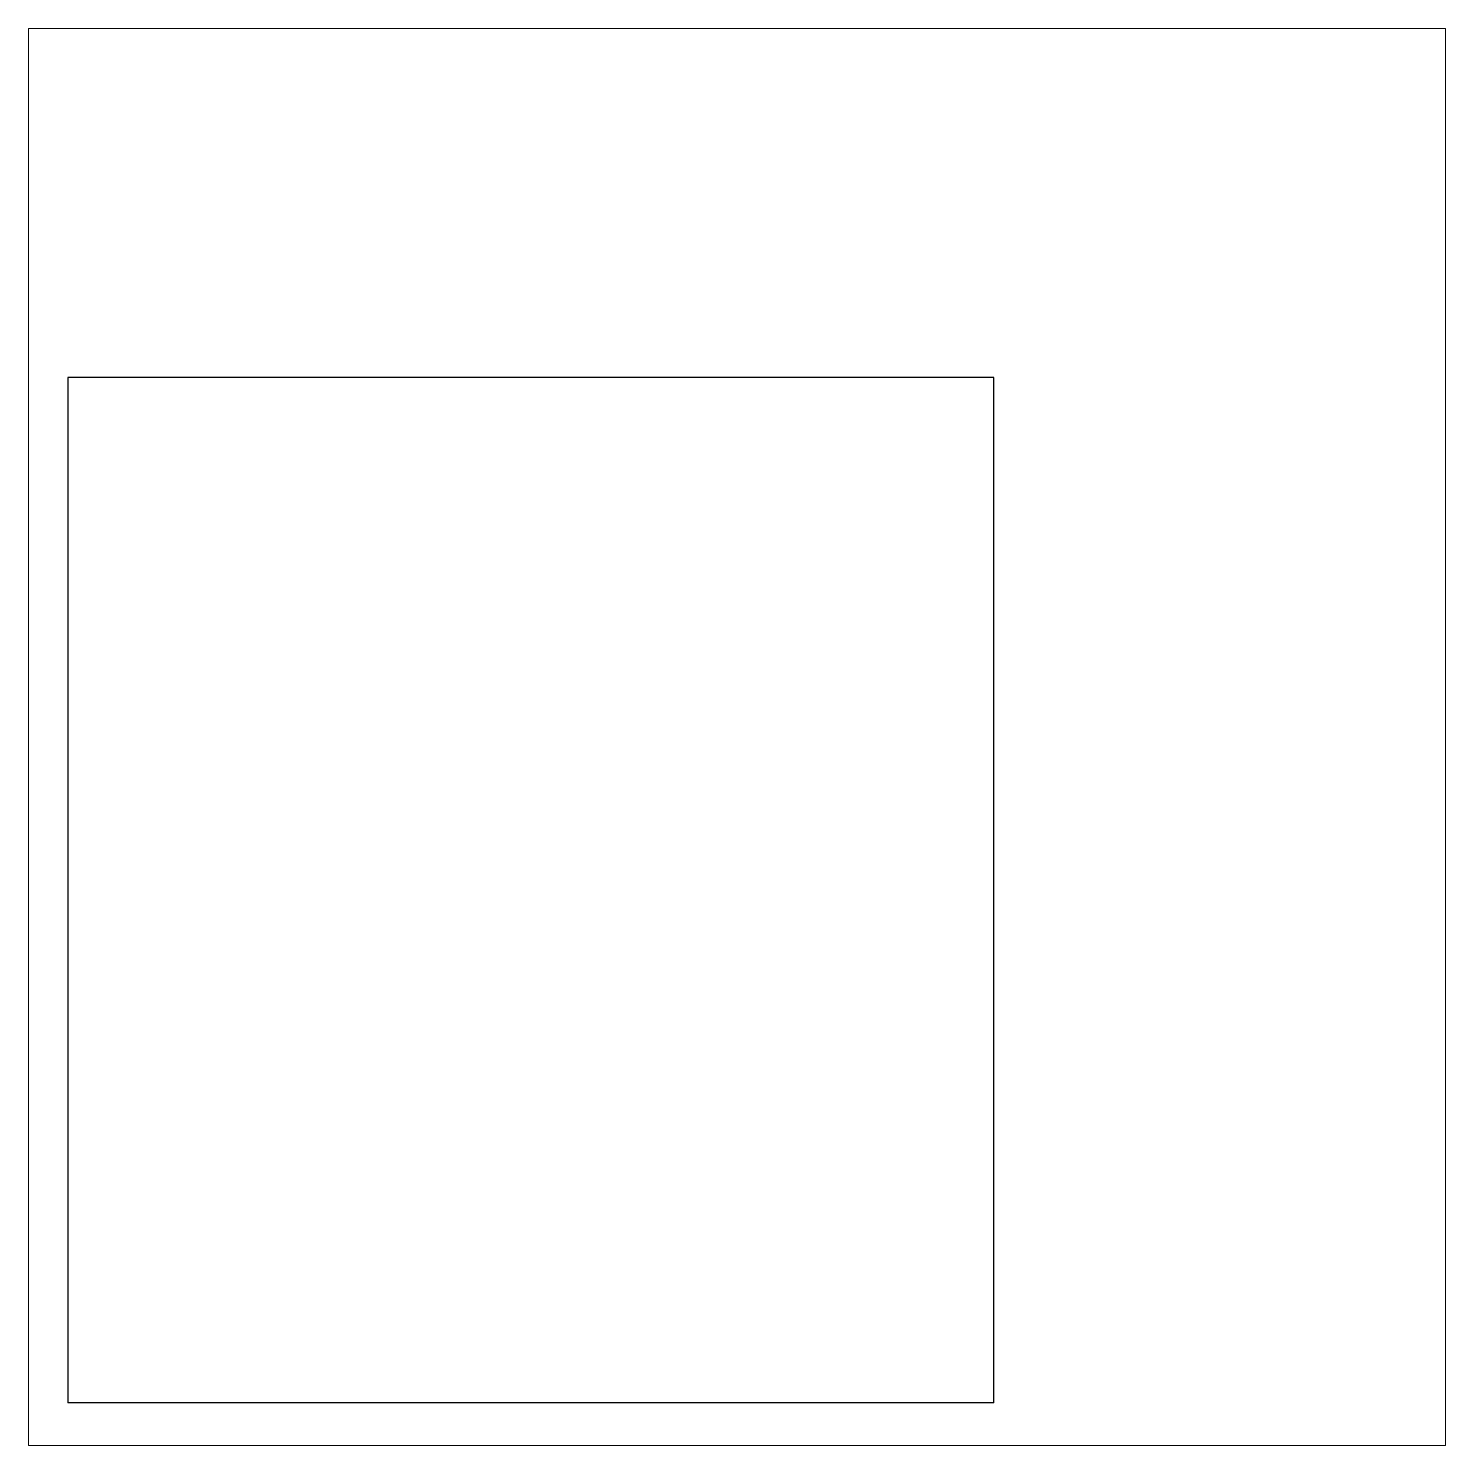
# Model space of a CAD drawing. Header units: millimetres. Extents: x 0 to 600, y 0 to 600.
import ezdxf

# ---------------------------------------------------------------- set-up
doc = ezdxf.new("R2010")
doc.units = ezdxf.units.MM
doc.layers.add('Construction', color=2, linetype='Continuous', lineweight=0)

msp = doc.modelspace()

# ---------------------------------------------------------------- linework, layer by layer
at = {"linetype": 'ByBlock'}
for p, q in [((408.74348, 452.133914), (16.74348, 452.133914)), ((16.74348, 452.133914), (16.74348, 452.133914)), ((16.74348, 452.133914), (16.74348, 18.133914)), ((408.74348, 18.133914), (408.74348, 452.133914)), ((408.74348, 18.133914), (16.74348, 18.133914)), ((16.74348, 18.133914), (16.74348, 18.133914))]:
    msp.add_line(p, q, dxfattribs=at)
at = {"layer": 'Construction'}
msp.add_lwpolyline([(0, 0), (600, 0), (600, 600), (0, 600)], close=True, dxfattribs=at)

doc.saveas('drawing.dxf')
